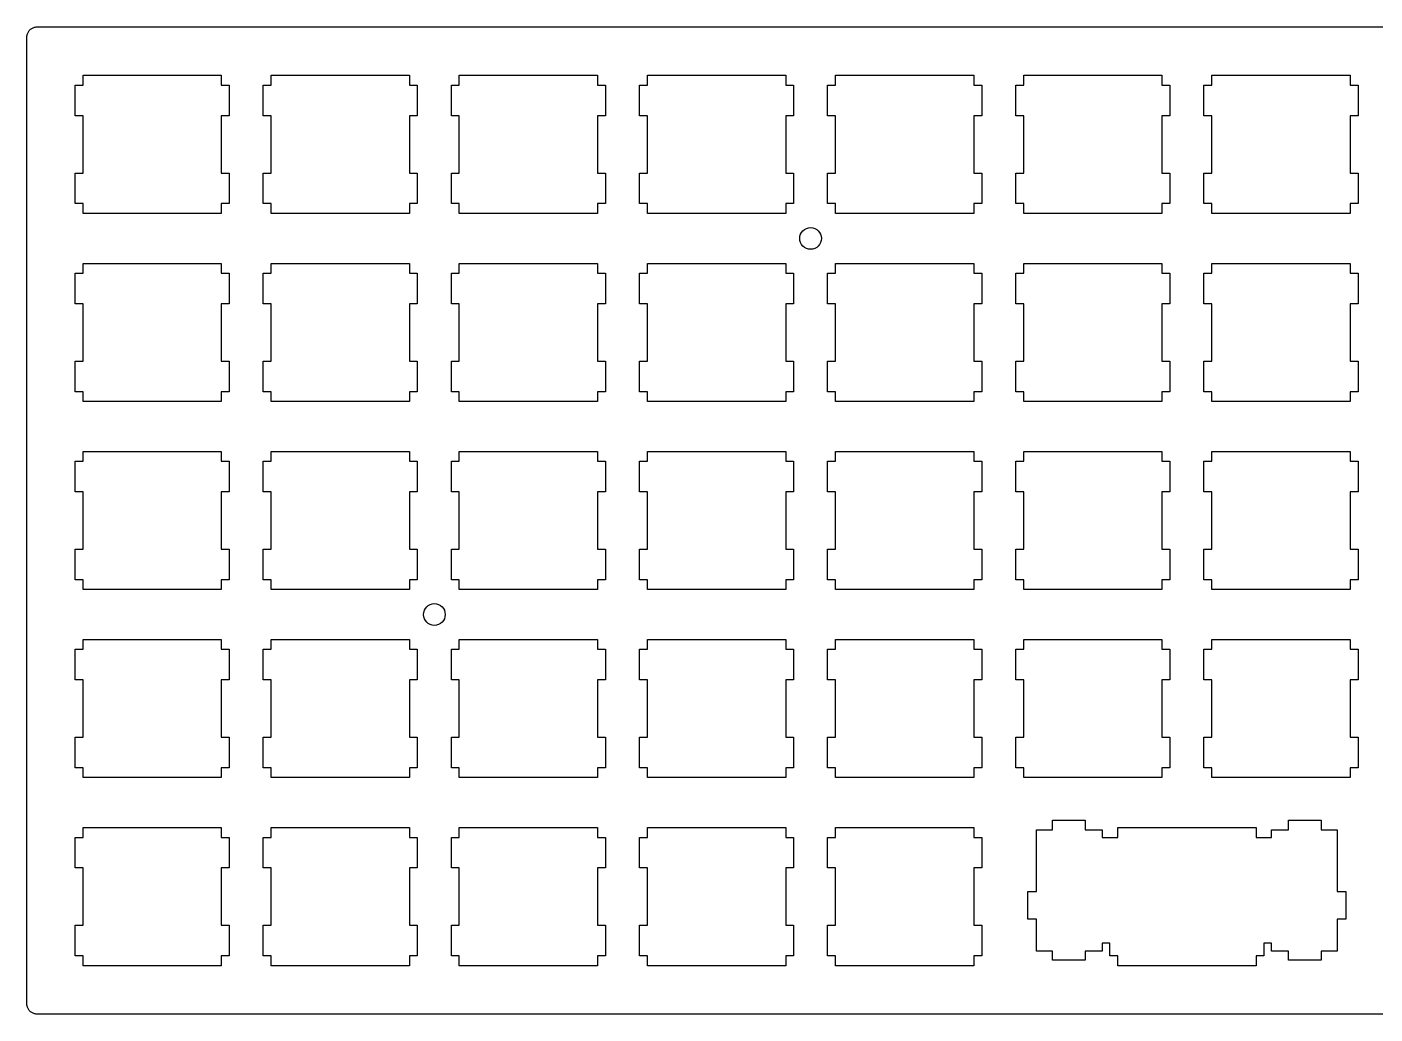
# Model space of a CAD drawing. Extents: x 0 to 273, y 0 to 100.
# Drawn here: x 0.1 to 136.6, y 0.1 to 100.1 of the extents above; entities that cross this region are included whole.
import ezdxf

# ---------------------------------------------------------------- set-up
doc = ezdxf.new("R2010")
doc.units = 0
doc.header["$MEASUREMENT"] = 0

msp = doc.modelspace()

# ---------------------------------------------------------------- linework, layer by layer
at = {"color": 0}
for p, q in [((0.241157, 99.6156), (0.285254, 99.6819)), ((0.285254, 99.6819), (0.333485, 99.7423)), ((0.333485, 99.7423), (0.38723, 99.8001)), ((0.38723, 99.8001), (0.445107, 99.8541)), ((0.445107, 99.8541), (0.505739, 99.9024)), ((0.505739, 99.9024), (0.571885, 99.9465)), ((0.571885, 99.9465), (0.63941, 99.985)), ((0.63941, 99.985), (0.711069, 100.018)), ((0.711069, 100.018), (0.784105, 100.044)), ((0.784105, 100.044), (0.861275, 100.066)), ((0.861275, 100.066), (0.937066, 100.081)), ((0.937066, 100.081), (1.01562, 100.091)), ((1.01562, 100.091), (1.09416, 100.094)), ((1.09416, 100.094), (272.094, 100.094)), ((0.093707, 99.0935), (0.096463, 99.1718)), ((0.093707, 1.09416), (0.093707, 99.0935)), ((0.096463, 99.1718), (0.106109, 99.2505)), ((0.106109, 99.2505), (0.121267, 99.3263)), ((0.121267, 99.3263), (0.143316, 99.4033)), ((0.143316, 99.4033), (0.169499, 99.4763)), ((0.169499, 99.4763), (0.202572, 99.5482)), ((0.202572, 99.5482), (0.241157, 99.6156)), ((4.96919, 91.0939), (4.96919, 94.1945)), ((4.96919, 94.1945), (5.76848, 94.1945)), ((5.76848, 94.1945), (5.76848, 95.1936)), ((5.76848, 95.1936), (19.7693, 95.1936)), ((19.7693, 95.1936), (19.7693, 94.1945)), ((19.7693, 94.1945), (20.5686, 94.1945)), ((20.5686, 94.1945), (20.5686, 91.0939)), ((24.0192, 91.0939), (24.0192, 94.1945)), ((24.0192, 94.1945), (24.8185, 94.1945)), ((24.8185, 94.1945), (24.8185, 95.1936)), ((24.8185, 95.1936), (38.8193, 95.1936)), ((38.8193, 95.1936), (38.8193, 94.1945)), ((38.8193, 94.1945), (39.6187, 94.1945)), ((39.6187, 94.1945), (39.6187, 91.0939)), ((43.0692, 91.0939), (43.0692, 94.1945)), ((43.0692, 94.1945), (43.8686, 94.1945)), ((43.8686, 94.1945), (43.8686, 95.1936)), ((43.8686, 95.1936), (57.8693, 95.1936)), ((57.8693, 95.1936), (57.8693, 94.1945)), ((57.8693, 94.1945), (58.6687, 94.1945)), ((58.6687, 94.1945), (58.6687, 91.0939)), ((62.1192, 91.0939), (62.1192, 94.1945)), ((62.1192, 94.1945), (62.9186, 94.1945)), ((62.9186, 94.1945), (62.9186, 95.1936)), ((62.9186, 95.1936), (76.9193, 95.1936)), ((76.9193, 95.1936), (76.9193, 94.1945)), ((76.9193, 94.1945), (77.7187, 94.1945)), ((77.7187, 94.1945), (77.7187, 91.0939)), ((81.1692, 91.0939), (81.1692, 94.1945)), ((81.1692, 94.1945), (81.9686, 94.1945)), ((81.9686, 94.1945), (81.9686, 95.1936)), ((81.9686, 95.1936), (95.9693, 95.1936)), ((95.9693, 95.1936), (95.9693, 94.1945)), ((95.9693, 94.1945), (96.7687, 94.1945)), ((96.7687, 94.1945), (96.7687, 91.0939)), ((100.219, 91.0939), (100.219, 94.1945)), ((100.219, 94.1945), (101.019, 94.1945)), ((101.019, 94.1945), (101.019, 95.1936)), ((101.019, 95.1936), (115.019, 95.1936)), ((115.019, 95.1936), (115.019, 94.1945)), ((115.019, 94.1945), (115.819, 94.1945)), ((115.819, 94.1945), (115.819, 91.0939)), ((119.269, 91.0939), (119.269, 94.1945)), ((119.269, 94.1945), (120.069, 94.1945)), ((120.069, 94.1945), (120.069, 95.1936)), ((120.069, 95.1936), (134.069, 95.1936)), ((134.069, 95.1936), (134.069, 94.1945)), ((134.069, 94.1945), (134.869, 94.1945)), ((134.869, 94.1945), (134.869, 91.0939)), ((5.76848, 91.0939), (4.96919, 91.0939)), ((5.76848, 85.2936), (5.76848, 91.0939)), ((20.5686, 91.0939), (19.7693, 91.0939)), ((19.7693, 91.0939), (19.7693, 85.2936)), ((24.8185, 91.0939), (24.0192, 91.0939)), ((24.8185, 85.2936), (24.8185, 91.0939)), ((39.6187, 91.0939), (38.8193, 91.0939)), ((38.8193, 91.0939), (38.8193, 85.2936)), ((43.8686, 91.0939), (43.0692, 91.0939)), ((43.8686, 85.2936), (43.8686, 91.0939)), ((58.6687, 91.0939), (57.8693, 91.0939)), ((57.8693, 91.0939), (57.8693, 85.2936)), ((62.9186, 91.0939), (62.1192, 91.0939)), ((62.9186, 85.2936), (62.9186, 91.0939)), ((77.7187, 91.0939), (76.9193, 91.0939)), ((76.9193, 91.0939), (76.9193, 85.2936)), ((81.9686, 91.0939), (81.1692, 91.0939)), ((81.9686, 85.2936), (81.9686, 91.0939)), ((96.7687, 91.0939), (95.9693, 91.0939)), ((95.9693, 91.0939), (95.9693, 85.2936)), ((101.019, 91.0939), (100.219, 91.0939)), ((101.019, 85.2936), (101.019, 91.0939)), ((115.819, 91.0939), (115.019, 91.0939)), ((115.019, 91.0939), (115.019, 85.2936)), ((120.069, 91.0939), (119.269, 91.0939)), ((120.069, 85.2936), (120.069, 91.0939)), ((134.869, 91.0939), (134.069, 91.0939)), ((134.069, 91.0939), (134.069, 85.2936)), ((4.96919, 82.193), (4.96919, 85.2936)), ((4.96919, 85.2936), (5.76848, 85.2936)), ((19.7693, 85.2936), (20.5686, 85.2936)), ((20.5686, 85.2936), (20.5686, 82.193)), ((24.0192, 82.193), (24.0192, 85.2936)), ((24.0192, 85.2936), (24.8185, 85.2936)), ((38.8193, 85.2936), (39.6187, 85.2936)), ((39.6187, 85.2936), (39.6187, 82.193)), ((43.0692, 82.193), (43.0692, 85.2936)), ((43.0692, 85.2936), (43.8686, 85.2936)), ((57.8693, 85.2936), (58.6687, 85.2936)), ((58.6687, 85.2936), (58.6687, 82.193)), ((62.1192, 82.193), (62.1192, 85.2936)), ((62.1192, 85.2936), (62.9186, 85.2936)), ((76.9193, 85.2936), (77.7187, 85.2936)), ((77.7187, 85.2936), (77.7187, 82.193)), ((81.1692, 82.193), (81.1692, 85.2936)), ((81.1692, 85.2936), (81.9686, 85.2936)), ((95.9693, 85.2936), (96.7687, 85.2936)), ((96.7687, 85.2936), (96.7687, 82.193)), ((100.219, 82.193), (100.219, 85.2936)), ((100.219, 85.2936), (101.019, 85.2936)), ((115.019, 85.2936), (115.819, 85.2936)), ((115.819, 85.2936), (115.819, 82.193)), ((119.269, 82.193), (119.269, 85.2936)), ((119.269, 85.2936), (120.069, 85.2936)), ((134.069, 85.2936), (134.869, 85.2936)), ((134.869, 85.2936), (134.869, 82.193)), ((5.76848, 82.193), (4.96919, 82.193)), ((5.76848, 81.1939), (5.76848, 82.193)), ((19.7693, 82.193), (19.7693, 81.1939)), ((20.5686, 82.193), (19.7693, 82.193)), ((24.8185, 82.193), (24.0192, 82.193)), ((24.8185, 81.1939), (24.8185, 82.193)), ((38.8193, 82.193), (38.8193, 81.1939)), ((39.6187, 82.193), (38.8193, 82.193)), ((43.8686, 82.193), (43.0692, 82.193)), ((43.8686, 81.1939), (43.8686, 82.193)), ((57.8693, 82.193), (57.8693, 81.1939)), ((58.6687, 82.193), (57.8693, 82.193)), ((62.9186, 82.193), (62.1192, 82.193)), ((62.9186, 81.1939), (62.9186, 82.193)), ((76.9193, 82.193), (76.9193, 81.1939)), ((77.7187, 82.193), (76.9193, 82.193)), ((81.9686, 82.193), (81.1692, 82.193)), ((81.9686, 81.1939), (81.9686, 82.193)), ((95.9693, 82.193), (95.9693, 81.1939)), ((96.7687, 82.193), (95.9693, 82.193)), ((101.019, 82.193), (100.219, 82.193)), ((101.019, 81.1939), (101.019, 82.193)), ((115.019, 82.193), (115.019, 81.1939)), ((115.819, 82.193), (115.019, 82.193)), ((120.069, 82.193), (119.269, 82.193)), ((120.069, 81.1939), (120.069, 82.193)), ((134.069, 82.193), (134.069, 81.1939)), ((134.869, 82.193), (134.069, 82.193)), ((19.7693, 81.1939), (5.76848, 81.1939)), ((38.8193, 81.1939), (24.8185, 81.1939)), ((57.8693, 81.1939), (43.8686, 81.1939)), ((76.9193, 81.1939), (62.9186, 81.1939)), ((95.9693, 81.1939), (81.9686, 81.1939)), ((115.019, 81.1939), (101.019, 81.1939)), ((134.069, 81.1939), (120.069, 81.1939)), ((4.96919, 72.0439), (4.96919, 75.1445)), ((4.96919, 75.1445), (5.76848, 75.1445)), ((5.76848, 75.1445), (5.76848, 76.1436)), ((5.76848, 76.1436), (19.7693, 76.1436)), ((19.7693, 76.1436), (19.7693, 75.1445)), ((19.7693, 75.1445), (20.5686, 75.1445)), ((20.5686, 75.1445), (20.5686, 72.0439)), ((24.0192, 72.0439), (24.0192, 75.1445)), ((24.0192, 75.1445), (24.8185, 75.1445)), ((24.8185, 75.1445), (24.8185, 76.1436)), ((24.8185, 76.1436), (38.8193, 76.1436)), ((38.8193, 76.1436), (38.8193, 75.1445)), ((38.8193, 75.1445), (39.6187, 75.1445)), ((39.6187, 75.1445), (39.6187, 72.0439)), ((43.0692, 72.0439), (43.0692, 75.1445)), ((43.0692, 75.1445), (43.8686, 75.1445)), ((43.8686, 75.1445), (43.8686, 76.1436)), ((43.8686, 76.1436), (57.8693, 76.1436)), ((57.8693, 76.1436), (57.8693, 75.1445)), ((57.8693, 75.1445), (58.6687, 75.1445)), ((58.6687, 75.1445), (58.6687, 72.0439)), ((62.1192, 72.0439), (62.1192, 75.1445)), ((62.1192, 75.1445), (62.9186, 75.1445)), ((62.9186, 75.1445), (62.9186, 76.1436)), ((62.9186, 76.1436), (76.9193, 76.1436)), ((76.9193, 76.1436), (76.9193, 75.1445)), ((76.9193, 75.1445), (77.7187, 75.1445)), ((77.7187, 75.1445), (77.7187, 72.0439)), ((81.1692, 72.0439), (81.1692, 75.1445)), ((81.1692, 75.1445), (81.9686, 75.1445)), ((81.9686, 75.1445), (81.9686, 76.1436)), ((81.9686, 76.1436), (95.9693, 76.1436)), ((95.9693, 76.1436), (95.9693, 75.1445)), ((95.9693, 75.1445), (96.7687, 75.1445)), ((96.7687, 75.1445), (96.7687, 72.0439)), ((100.219, 72.0439), (100.219, 75.1445)), ((100.219, 75.1445), (101.019, 75.1445)), ((101.019, 75.1445), (101.019, 76.1436)), ((101.019, 76.1436), (115.019, 76.1436)), ((115.019, 76.1436), (115.019, 75.1445)), ((115.019, 75.1445), (115.819, 75.1445)), ((115.819, 75.1445), (115.819, 72.0439)), ((119.269, 72.0439), (119.269, 75.1445)), ((119.269, 75.1445), (120.069, 75.1445)), ((120.069, 75.1445), (120.069, 76.1436)), ((120.069, 76.1436), (134.069, 76.1436)), ((134.069, 76.1436), (134.069, 75.1445)), ((134.069, 75.1445), (134.869, 75.1445)), ((134.869, 75.1445), (134.869, 72.0439)), ((5.76848, 72.0439), (4.96919, 72.0439)), ((5.76848, 66.2436), (5.76848, 72.0439)), ((20.5686, 72.0439), (19.7693, 72.0439)), ((19.7693, 72.0439), (19.7693, 66.2436)), ((24.8185, 72.0439), (24.0192, 72.0439)), ((24.8185, 66.2436), (24.8185, 72.0439)), ((39.6187, 72.0439), (38.8193, 72.0439)), ((38.8193, 72.0439), (38.8193, 66.2436)), ((43.8686, 72.0439), (43.0692, 72.0439)), ((43.8686, 66.2436), (43.8686, 72.0439)), ((58.6687, 72.0439), (57.8693, 72.0439)), ((57.8693, 72.0439), (57.8693, 66.2436)), ((62.9186, 72.0439), (62.1192, 72.0439)), ((62.9186, 66.2436), (62.9186, 72.0439)), ((77.7187, 72.0439), (76.9193, 72.0439)), ((76.9193, 72.0439), (76.9193, 66.2436)), ((81.9686, 72.0439), (81.1692, 72.0439)), ((81.9686, 66.2436), (81.9686, 72.0439)), ((96.7687, 72.0439), (95.9693, 72.0439)), ((95.9693, 72.0439), (95.9693, 66.2436)), ((101.019, 72.0439), (100.219, 72.0439)), ((101.019, 66.2436), (101.019, 72.0439)), ((115.819, 72.0439), (115.019, 72.0439)), ((115.019, 72.0439), (115.019, 66.2436)), ((120.069, 72.0439), (119.269, 72.0439)), ((120.069, 66.2436), (120.069, 72.0439)), ((134.869, 72.0439), (134.069, 72.0439)), ((134.069, 72.0439), (134.069, 66.2436)), ((4.96919, 63.143), (4.96919, 66.2436)), ((4.96919, 66.2436), (5.76848, 66.2436)), ((19.7693, 66.2436), (20.5686, 66.2436)), ((20.5686, 66.2436), (20.5686, 63.143)), ((24.0192, 63.143), (24.0192, 66.2436)), ((24.0192, 66.2436), (24.8185, 66.2436)), ((38.8193, 66.2436), (39.6187, 66.2436)), ((39.6187, 66.2436), (39.6187, 63.143)), ((43.0692, 63.143), (43.0692, 66.2436)), ((43.0692, 66.2436), (43.8686, 66.2436)), ((57.8693, 66.2436), (58.6687, 66.2436)), ((58.6687, 66.2436), (58.6687, 63.143)), ((62.1192, 63.143), (62.1192, 66.2436)), ((62.1192, 66.2436), (62.9186, 66.2436)), ((76.9193, 66.2436), (77.7187, 66.2436)), ((77.7187, 66.2436), (77.7187, 63.143)), ((81.1692, 63.143), (81.1692, 66.2436)), ((81.1692, 66.2436), (81.9686, 66.2436)), ((95.9693, 66.2436), (96.7687, 66.2436)), ((96.7687, 66.2436), (96.7687, 63.143)), ((100.219, 63.143), (100.219, 66.2436)), ((100.219, 66.2436), (101.019, 66.2436)), ((115.019, 66.2436), (115.819, 66.2436)), ((115.819, 66.2436), (115.819, 63.143)), ((119.269, 63.143), (119.269, 66.2436)), ((119.269, 66.2436), (120.069, 66.2436)), ((134.069, 66.2436), (134.869, 66.2436)), ((134.869, 66.2436), (134.869, 63.143)), ((5.76848, 63.143), (4.96919, 63.143)), ((5.76848, 62.1439), (5.76848, 63.143)), ((19.7693, 63.143), (19.7693, 62.1439)), ((20.5686, 63.143), (19.7693, 63.143)), ((24.8185, 63.143), (24.0192, 63.143)), ((24.8185, 62.1439), (24.8185, 63.143)), ((38.8193, 63.143), (38.8193, 62.1439)), ((39.6187, 63.143), (38.8193, 63.143)), ((43.8686, 63.143), (43.0692, 63.143)), ((43.8686, 62.1439), (43.8686, 63.143)), ((57.8693, 63.143), (57.8693, 62.1439)), ((58.6687, 63.143), (57.8693, 63.143)), ((62.9186, 63.143), (62.1192, 63.143)), ((62.9186, 62.1439), (62.9186, 63.143)), ((76.9193, 63.143), (76.9193, 62.1439)), ((77.7187, 63.143), (76.9193, 63.143)), ((81.9686, 63.143), (81.1692, 63.143)), ((81.9686, 62.1439), (81.9686, 63.143)), ((95.9693, 63.143), (95.9693, 62.1439)), ((96.7687, 63.143), (95.9693, 63.143)), ((101.019, 63.143), (100.219, 63.143)), ((101.019, 62.1439), (101.019, 63.143)), ((115.019, 63.143), (115.019, 62.1439)), ((115.819, 63.143), (115.019, 63.143)), ((120.069, 63.143), (119.269, 63.143)), ((120.069, 62.1439), (120.069, 63.143)), ((134.069, 63.143), (134.069, 62.1439)), ((134.869, 63.143), (134.069, 63.143)), ((19.7693, 62.1439), (5.76848, 62.1439)), ((38.8193, 62.1439), (24.8185, 62.1439)), ((57.8693, 62.1439), (43.8686, 62.1439)), ((76.9193, 62.1439), (62.9186, 62.1439)), ((95.9693, 62.1439), (81.9686, 62.1439)), ((115.019, 62.1439), (101.019, 62.1439)), ((134.069, 62.1439), (120.069, 62.1439)), ((4.96919, 52.9939), (4.96919, 56.0945)), ((4.96919, 56.0945), (5.76848, 56.0945)), ((5.76848, 56.0945), (5.76848, 57.0936)), ((5.76848, 57.0936), (19.7693, 57.0936)), ((19.7693, 57.0936), (19.7693, 56.0945)), ((19.7693, 56.0945), (20.5686, 56.0945)), ((20.5686, 56.0945), (20.5686, 52.9939)), ((24.0192, 52.9939), (24.0192, 56.0945)), ((24.0192, 56.0945), (24.8185, 56.0945)), ((24.8185, 56.0945), (24.8185, 57.0936)), ((24.8185, 57.0936), (38.8193, 57.0936)), ((38.8193, 57.0936), (38.8193, 56.0945)), ((38.8193, 56.0945), (39.6187, 56.0945)), ((39.6187, 56.0945), (39.6187, 52.9939)), ((43.0692, 52.9939), (43.0692, 56.0945)), ((43.0692, 56.0945), (43.8686, 56.0945)), ((43.8686, 56.0945), (43.8686, 57.0936)), ((43.8686, 57.0936), (57.8693, 57.0936)), ((57.8693, 57.0936), (57.8693, 56.0945)), ((57.8693, 56.0945), (58.6687, 56.0945)), ((58.6687, 56.0945), (58.6687, 52.9939)), ((62.1192, 52.9939), (62.1192, 56.0945)), ((62.1192, 56.0945), (62.9186, 56.0945)), ((62.9186, 56.0945), (62.9186, 57.0936)), ((62.9186, 57.0936), (76.9193, 57.0936)), ((76.9193, 57.0936), (76.9193, 56.0945)), ((76.9193, 56.0945), (77.7187, 56.0945)), ((77.7187, 56.0945), (77.7187, 52.9939)), ((81.1692, 52.9939), (81.1692, 56.0945)), ((81.1692, 56.0945), (81.9686, 56.0945)), ((81.9686, 56.0945), (81.9686, 57.0936)), ((81.9686, 57.0936), (95.9693, 57.0936)), ((95.9693, 57.0936), (95.9693, 56.0945)), ((95.9693, 56.0945), (96.7687, 56.0945)), ((96.7687, 56.0945), (96.7687, 52.9939)), ((100.219, 52.9939), (100.219, 56.0945)), ((100.219, 56.0945), (101.019, 56.0945)), ((101.019, 56.0945), (101.019, 57.0936)), ((101.019, 57.0936), (115.019, 57.0936)), ((115.019, 57.0936), (115.019, 56.0945)), ((115.019, 56.0945), (115.819, 56.0945)), ((115.819, 56.0945), (115.819, 52.9939)), ((119.269, 52.9939), (119.269, 56.0945)), ((119.269, 56.0945), (120.069, 56.0945)), ((120.069, 56.0945), (120.069, 57.0936)), ((120.069, 57.0936), (134.069, 57.0936)), ((134.069, 57.0936), (134.069, 56.0945)), ((134.069, 56.0945), (134.869, 56.0945)), ((134.869, 56.0945), (134.869, 52.9939)), ((5.76848, 52.9939), (4.96919, 52.9939)), ((5.76848, 47.1936), (5.76848, 52.9939)), ((20.5686, 52.9939), (19.7693, 52.9939)), ((19.7693, 52.9939), (19.7693, 47.1936)), ((24.8185, 52.9939), (24.0192, 52.9939)), ((24.8185, 47.1936), (24.8185, 52.9939)), ((39.6187, 52.9939), (38.8193, 52.9939)), ((38.8193, 52.9939), (38.8193, 47.1936)), ((43.8686, 52.9939), (43.0692, 52.9939)), ((43.8686, 47.1936), (43.8686, 52.9939)), ((58.6687, 52.9939), (57.8693, 52.9939)), ((57.8693, 52.9939), (57.8693, 47.1936)), ((62.9186, 52.9939), (62.1192, 52.9939)), ((62.9186, 47.1936), (62.9186, 52.9939)), ((77.7187, 52.9939), (76.9193, 52.9939)), ((76.9193, 52.9939), (76.9193, 47.1936)), ((81.9686, 52.9939), (81.1692, 52.9939)), ((81.9686, 47.1936), (81.9686, 52.9939)), ((96.7687, 52.9939), (95.9693, 52.9939)), ((95.9693, 52.9939), (95.9693, 47.1936)), ((101.019, 52.9939), (100.219, 52.9939)), ((101.019, 47.1936), (101.019, 52.9939)), ((115.819, 52.9939), (115.019, 52.9939)), ((115.019, 52.9939), (115.019, 47.1936)), ((120.069, 52.9939), (119.269, 52.9939)), ((120.069, 47.1936), (120.069, 52.9939)), ((134.869, 52.9939), (134.069, 52.9939)), ((134.069, 52.9939), (134.069, 47.1936)), ((4.96919, 44.093), (4.96919, 47.1936)), ((4.96919, 47.1936), (5.76848, 47.1936)), ((19.7693, 47.1936), (20.5686, 47.1936)), ((20.5686, 47.1936), (20.5686, 44.093)), ((24.0192, 44.093), (24.0192, 47.1936)), ((24.0192, 47.1936), (24.8185, 47.1936)), ((38.8193, 47.1936), (39.6187, 47.1936)), ((39.6187, 47.1936), (39.6187, 44.093)), ((43.0692, 44.093), (43.0692, 47.1936)), ((43.0692, 47.1936), (43.8686, 47.1936)), ((57.8693, 47.1936), (58.6687, 47.1936)), ((58.6687, 47.1936), (58.6687, 44.093)), ((62.1192, 44.093), (62.1192, 47.1936)), ((62.1192, 47.1936), (62.9186, 47.1936)), ((76.9193, 47.1936), (77.7187, 47.1936)), ((77.7187, 47.1936), (77.7187, 44.093)), ((81.1692, 44.093), (81.1692, 47.1936)), ((81.1692, 47.1936), (81.9686, 47.1936)), ((95.9693, 47.1936), (96.7687, 47.1936)), ((96.7687, 47.1936), (96.7687, 44.093)), ((100.219, 44.093), (100.219, 47.1936)), ((100.219, 47.1936), (101.019, 47.1936)), ((115.019, 47.1936), (115.819, 47.1936)), ((115.819, 47.1936), (115.819, 44.093)), ((119.269, 44.093), (119.269, 47.1936)), ((119.269, 47.1936), (120.069, 47.1936)), ((134.069, 47.1936), (134.869, 47.1936)), ((134.869, 47.1936), (134.869, 44.093)), ((5.76848, 44.093), (4.96919, 44.093)), ((5.76848, 43.0939), (5.76848, 44.093)), ((19.7693, 44.093), (19.7693, 43.0939)), ((20.5686, 44.093), (19.7693, 44.093)), ((24.8185, 44.093), (24.0192, 44.093)), ((24.8185, 43.0939), (24.8185, 44.093)), ((38.8193, 44.093), (38.8193, 43.0939)), ((39.6187, 44.093), (38.8193, 44.093)), ((43.8686, 44.093), (43.0692, 44.093)), ((43.8686, 43.0939), (43.8686, 44.093)), ((57.8693, 44.093), (57.8693, 43.0939)), ((58.6687, 44.093), (57.8693, 44.093)), ((62.9186, 44.093), (62.1192, 44.093)), ((62.9186, 43.0939), (62.9186, 44.093)), ((76.9193, 44.093), (76.9193, 43.0939)), ((77.7187, 44.093), (76.9193, 44.093)), ((81.9686, 44.093), (81.1692, 44.093)), ((81.9686, 43.0939), (81.9686, 44.093)), ((95.9693, 44.093), (95.9693, 43.0939)), ((96.7687, 44.093), (95.9693, 44.093)), ((101.019, 44.093), (100.219, 44.093)), ((101.019, 43.0939), (101.019, 44.093)), ((115.019, 44.093), (115.019, 43.0939)), ((115.819, 44.093), (115.019, 44.093)), ((120.069, 44.093), (119.269, 44.093)), ((120.069, 43.0939), (120.069, 44.093)), ((134.069, 44.093), (134.069, 43.0939)), ((134.869, 44.093), (134.069, 44.093)), ((19.7693, 43.0939), (5.76848, 43.0939)), ((38.8193, 43.0939), (24.8185, 43.0939)), ((57.8693, 43.0939), (43.8686, 43.0939)), ((76.9193, 43.0939), (62.9186, 43.0939)), ((95.9693, 43.0939), (81.9686, 43.0939)), ((115.019, 43.0939), (101.019, 43.0939)), ((134.069, 43.0939), (120.069, 43.0939)), ((4.96919, 33.9439), (4.96919, 37.0445)), ((4.96919, 37.0445), (5.76848, 37.0445)), ((5.76848, 37.0445), (5.76848, 38.0436)), ((5.76848, 38.0436), (19.7693, 38.0436)), ((19.7693, 38.0436), (19.7693, 37.0445)), ((19.7693, 37.0445), (20.5686, 37.0445)), ((20.5686, 37.0445), (20.5686, 33.9439)), ((24.0192, 33.9439), (24.0192, 37.0445)), ((24.0192, 37.0445), (24.8185, 37.0445)), ((24.8185, 37.0445), (24.8185, 38.0436)), ((24.8185, 38.0436), (38.8193, 38.0436)), ((38.8193, 38.0436), (38.8193, 37.0445)), ((38.8193, 37.0445), (39.6187, 37.0445)), ((39.6187, 37.0445), (39.6187, 33.9439)), ((43.0692, 33.9439), (43.0692, 37.0445)), ((43.0692, 37.0445), (43.8686, 37.0445)), ((43.8686, 37.0445), (43.8686, 38.0436)), ((43.8686, 38.0436), (57.8693, 38.0436)), ((57.8693, 38.0436), (57.8693, 37.0445)), ((57.8693, 37.0445), (58.6687, 37.0445)), ((58.6687, 37.0445), (58.6687, 33.9439)), ((62.1192, 33.9439), (62.1192, 37.0445)), ((62.1192, 37.0445), (62.9186, 37.0445)), ((62.9186, 37.0445), (62.9186, 38.0436)), ((62.9186, 38.0436), (76.9193, 38.0436)), ((76.9193, 38.0436), (76.9193, 37.0445)), ((76.9193, 37.0445), (77.7187, 37.0445)), ((77.7187, 37.0445), (77.7187, 33.9439)), ((81.1692, 33.9439), (81.1692, 37.0445)), ((81.1692, 37.0445), (81.9686, 37.0445)), ((81.9686, 37.0445), (81.9686, 38.0436)), ((81.9686, 38.0436), (95.9693, 38.0436)), ((95.9693, 38.0436), (95.9693, 37.0445)), ((95.9693, 37.0445), (96.7687, 37.0445)), ((96.7687, 37.0445), (96.7687, 33.9439)), ((100.219, 33.9439), (100.219, 37.0445)), ((100.219, 37.0445), (101.019, 37.0445)), ((101.019, 37.0445), (101.019, 38.0436)), ((101.019, 38.0436), (115.019, 38.0436)), ((115.019, 38.0436), (115.019, 37.0445)), ((115.019, 37.0445), (115.819, 37.0445)), ((115.819, 37.0445), (115.819, 33.9439)), ((119.269, 33.9439), (119.269, 37.0445)), ((119.269, 37.0445), (120.069, 37.0445)), ((120.069, 37.0445), (120.069, 38.0436)), ((120.069, 38.0436), (134.069, 38.0436)), ((134.069, 38.0436), (134.069, 37.0445)), ((134.069, 37.0445), (134.869, 37.0445)), ((134.869, 37.0445), (134.869, 33.9439)), ((5.76848, 33.9439), (4.96919, 33.9439)), ((5.76848, 28.1437), (5.76848, 33.9439)), ((20.5686, 33.9439), (19.7693, 33.9439)), ((19.7693, 33.9439), (19.7693, 28.1437)), ((24.8185, 33.9439), (24.0192, 33.9439)), ((24.8185, 28.1437), (24.8185, 33.9439)), ((39.6187, 33.9439), (38.8193, 33.9439)), ((38.8193, 33.9439), (38.8193, 28.1437)), ((43.8686, 33.9439), (43.0692, 33.9439)), ((43.8686, 28.1437), (43.8686, 33.9439)), ((58.6687, 33.9439), (57.8693, 33.9439)), ((57.8693, 33.9439), (57.8693, 28.1437)), ((62.9186, 33.9439), (62.1192, 33.9439)), ((62.9186, 28.1437), (62.9186, 33.9439)), ((77.7187, 33.9439), (76.9193, 33.9439)), ((76.9193, 33.9439), (76.9193, 28.1437)), ((81.9686, 33.9439), (81.1692, 33.9439)), ((81.9686, 28.1437), (81.9686, 33.9439)), ((96.7687, 33.9439), (95.9693, 33.9439)), ((95.9693, 33.9439), (95.9693, 28.1437)), ((101.019, 33.9439), (100.219, 33.9439)), ((101.019, 28.1437), (101.019, 33.9439)), ((115.819, 33.9439), (115.019, 33.9439)), ((115.019, 33.9439), (115.019, 28.1437)), ((120.069, 33.9439), (119.269, 33.9439)), ((120.069, 28.1437), (120.069, 33.9439)), ((134.869, 33.9439), (134.069, 33.9439)), ((134.069, 33.9439), (134.069, 28.1437)), ((4.96919, 25.0431), (4.96919, 28.1437)), ((4.96919, 28.1437), (5.76848, 28.1437)), ((19.7693, 28.1437), (20.5686, 28.1437)), ((20.5686, 28.1437), (20.5686, 25.0431)), ((24.0192, 25.0431), (24.0192, 28.1437)), ((24.0192, 28.1437), (24.8185, 28.1437)), ((38.8193, 28.1437), (39.6187, 28.1437)), ((39.6187, 28.1437), (39.6187, 25.0431)), ((43.0692, 25.0431), (43.0692, 28.1437)), ((43.0692, 28.1437), (43.8686, 28.1437)), ((57.8693, 28.1437), (58.6687, 28.1437)), ((58.6687, 28.1437), (58.6687, 25.0431)), ((62.1192, 25.0431), (62.1192, 28.1437)), ((62.1192, 28.1437), (62.9186, 28.1437)), ((76.9193, 28.1437), (77.7187, 28.1437)), ((77.7187, 28.1437), (77.7187, 25.0431)), ((81.1692, 25.0431), (81.1692, 28.1437)), ((81.1692, 28.1437), (81.9686, 28.1437)), ((95.9693, 28.1437), (96.7687, 28.1437)), ((96.7687, 28.1437), (96.7687, 25.0431)), ((100.219, 25.0431), (100.219, 28.1437)), ((100.219, 28.1437), (101.019, 28.1437)), ((115.019, 28.1437), (115.819, 28.1437)), ((115.819, 28.1437), (115.819, 25.0431)), ((119.269, 25.0431), (119.269, 28.1437)), ((119.269, 28.1437), (120.069, 28.1437)), ((134.069, 28.1437), (134.869, 28.1437)), ((134.869, 28.1437), (134.869, 25.0431)), ((5.76848, 25.0431), (4.96919, 25.0431)), ((5.76848, 24.044), (5.76848, 25.0431)), ((19.7693, 25.0431), (19.7693, 24.044)), ((20.5686, 25.0431), (19.7693, 25.0431)), ((24.8185, 25.0431), (24.0192, 25.0431)), ((24.8185, 24.044), (24.8185, 25.0431)), ((38.8193, 25.0431), (38.8193, 24.044)), ((39.6187, 25.0431), (38.8193, 25.0431)), ((43.8686, 25.0431), (43.0692, 25.0431)), ((43.8686, 24.044), (43.8686, 25.0431)), ((57.8693, 25.0431), (57.8693, 24.044)), ((58.6687, 25.0431), (57.8693, 25.0431)), ((62.9186, 25.0431), (62.1192, 25.0431)), ((62.9186, 24.044), (62.9186, 25.0431)), ((76.9193, 25.0431), (76.9193, 24.044)), ((77.7187, 25.0431), (76.9193, 25.0431)), ((81.9686, 25.0431), (81.1692, 25.0431)), ((81.9686, 24.044), (81.9686, 25.0431)), ((95.9693, 25.0431), (95.9693, 24.044)), ((96.7687, 25.0431), (95.9693, 25.0431)), ((101.019, 25.0431), (100.219, 25.0431)), ((101.019, 24.044), (101.019, 25.0431)), ((115.019, 25.0431), (115.019, 24.044)), ((115.819, 25.0431), (115.019, 25.0431)), ((120.069, 25.0431), (119.269, 25.0431)), ((120.069, 24.044), (120.069, 25.0431)), ((134.069, 25.0431), (134.069, 24.044)), ((134.869, 25.0431), (134.069, 25.0431)), ((19.7693, 24.044), (5.76848, 24.044)), ((38.8193, 24.044), (24.8185, 24.044)), ((57.8693, 24.044), (43.8686, 24.044)), ((76.9193, 24.044), (62.9186, 24.044)), ((95.9693, 24.044), (81.9686, 24.044)), ((115.019, 24.044), (101.019, 24.044)), ((134.069, 24.044), (120.069, 24.044)), ((103.94395, 18.76338), (103.94395, 19.74315)), ((103.94395, 19.74315), (107.24495, 19.74315)), ((107.24495, 19.74315), (107.24495, 18.76338)), ((127.84495, 18.76338), (127.84495, 19.74315)), ((127.84495, 19.74315), (131.14395, 19.74315)), ((131.14395, 19.74315), (131.14395, 18.76338)), ((4.96919, 14.8939), (4.96919, 17.9944)), ((4.96919, 17.9944), (5.76848, 17.9944)), ((5.76848, 17.9944), (5.76848, 18.9935)), ((5.76848, 18.9935), (19.7693, 18.9935)), ((19.7693, 18.9935), (19.7693, 17.9944)), ((19.7693, 17.9944), (20.5686, 17.9944)), ((20.5686, 17.9944), (20.5686, 14.8939)), ((24.0192, 14.8939), (24.0192, 17.9944)), ((24.0192, 17.9944), (24.8185, 17.9944)), ((24.8185, 17.9944), (24.8185, 18.9935)), ((24.8185, 18.9935), (38.8193, 18.9935)), ((38.8193, 18.9935), (38.8193, 17.9944)), ((38.8193, 17.9944), (39.6187, 17.9944)), ((39.6187, 17.9944), (39.6187, 14.8939)), ((43.0692, 14.8939), (43.0692, 17.9944)), ((43.0692, 17.9944), (43.8686, 17.9944)), ((43.8686, 17.9944), (43.8686, 18.9935)), ((43.8686, 18.9935), (57.8693, 18.9935)), ((57.8693, 18.9935), (57.8693, 17.9944)), ((57.8693, 17.9944), (58.6687, 17.9944)), ((58.6687, 17.9944), (58.6687, 14.8939)), ((62.1192, 14.8939), (62.1192, 17.9944)), ((62.1192, 17.9944), (62.9186, 17.9944)), ((62.9186, 17.9944), (62.9186, 18.9935)), ((62.9186, 18.9935), (76.9193, 18.9935)), ((76.9193, 18.9935), (76.9193, 17.9944)), ((76.9193, 17.9944), (77.7187, 17.9944)), ((77.7187, 17.9944), (77.7187, 14.8939)), ((81.1692, 14.8939), (81.1692, 17.9944)), ((81.1692, 17.9944), (81.9686, 17.9944)), ((81.9686, 17.9944), (81.9686, 18.9935)), ((81.9686, 18.9935), (95.9693, 18.9935)), ((95.9693, 18.9935), (95.9693, 17.9944)), ((95.9693, 17.9944), (96.7687, 17.9944)), ((96.7687, 17.9944), (96.7687, 14.8939)), ((102.31895, 12.49333), (102.31895, 18.76338)), ((102.31895, 18.76338), (103.94395, 18.76338)), ((107.24495, 18.76338), (108.96895, 18.76338)), ((108.96895, 18.76338), (108.96895, 17.96413)), ((108.96895, 17.96413), (109.74395, 17.96413)), ((109.74395, 17.96413), (109.74395, 17.99444)), ((109.74395, 17.99444), (110.54395, 17.99444)), ((110.54395, 17.99444), (110.54395, 18.9935)), ((110.54395, 18.9935), (124.54395, 18.9935)), ((124.54395, 18.9935), (124.54395, 17.99444)), ((124.54395, 17.99444), (125.34395, 17.99444)), ((125.34395, 17.99444), (125.34395, 17.96413)), ((125.34395, 17.96413), (126.11995, 17.96413)), ((126.11995, 17.96413), (126.11995, 18.76338)), ((126.11995, 18.76338), (127.84495, 18.76338)), ((131.14395, 18.76338), (132.76895, 18.76338)), ((132.76895, 18.76338), (132.76895, 12.49333)), ((5.76848, 14.8939), (4.96919, 14.8939)), ((5.76848, 9.09366), (5.76848, 14.8939)), ((20.5686, 14.8939), (19.7693, 14.8939)), ((19.7693, 14.8939), (19.7693, 9.09366)), ((24.8185, 14.8939), (24.0192, 14.8939)), ((24.8185, 9.09366), (24.8185, 14.8939)), ((39.6187, 14.8939), (38.8193, 14.8939)), ((38.8193, 14.8939), (38.8193, 9.09366)), ((43.8686, 14.8939), (43.0692, 14.8939)), ((43.8686, 9.09366), (43.8686, 14.8939)), ((58.6687, 14.8939), (57.8693, 14.8939)), ((57.8693, 14.8939), (57.8693, 9.09366)), ((62.9186, 14.8939), (62.1192, 14.8939)), ((62.9186, 9.09366), (62.9186, 14.8939)), ((77.7187, 14.8939), (76.9193, 14.8939)), ((76.9193, 14.8939), (76.9193, 9.09366)), ((81.9686, 14.8939), (81.1692, 14.8939)), ((81.9686, 9.09366), (81.9686, 14.8939)), ((96.7687, 14.8939), (95.9693, 14.8939)), ((95.9693, 14.8939), (95.9693, 9.09366)), ((101.44395, 9.69313), (101.44395, 12.49333)), ((101.44395, 12.49333), (102.31895, 12.49333)), ((132.76895, 12.49333), (133.64395, 12.49333)), ((133.64395, 12.49333), (133.64395, 9.69313)), ((102.31895, 9.69313), (101.44395, 9.69313)), ((102.31895, 6.46443), (102.31895, 9.69313)), ((133.64395, 9.69313), (132.76895, 9.69313)), ((132.76895, 9.69313), (132.76895, 6.46443)), ((4.96919, 5.99309), (4.96919, 9.09366)), ((4.96919, 9.09366), (5.76848, 9.09366)), ((19.7693, 9.09366), (20.5686, 9.09366)), ((20.5686, 9.09366), (20.5686, 5.99309)), ((24.0192, 5.99309), (24.0192, 9.09366)), ((24.0192, 9.09366), (24.8185, 9.09366)), ((38.8193, 9.09366), (39.6187, 9.09366)), ((39.6187, 9.09366), (39.6187, 5.99309)), ((43.0692, 5.99309), (43.0692, 9.09366)), ((43.0692, 9.09366), (43.8686, 9.09366)), ((57.8693, 9.09366), (58.6687, 9.09366)), ((58.6687, 9.09366), (58.6687, 5.99309)), ((62.1192, 5.99309), (62.1192, 9.09366)), ((62.1192, 9.09366), (62.9186, 9.09366)), ((76.9193, 9.09366), (77.7187, 9.09366)), ((77.7187, 9.09366), (77.7187, 5.99309)), ((81.1692, 5.99309), (81.1692, 9.09366)), ((81.1692, 9.09366), (81.9686, 9.09366)), ((95.9693, 9.09366), (96.7687, 9.09366)), ((96.7687, 9.09366), (96.7687, 5.99309)), ((109.74395, 7.26363), (108.96895, 7.26363)), ((108.96895, 7.26363), (108.96895, 6.46443)), ((109.74395, 5.99313), (109.74395, 7.26363)), ((126.11995, 7.26363), (125.34395, 7.26363)), ((125.34395, 7.26363), (125.34395, 5.99313)), ((126.11995, 6.46443), (126.11995, 7.26363)), ((5.76848, 5.99309), (4.96919, 5.99309)), ((5.76848, 4.99403), (5.76848, 5.99309)), ((19.7693, 5.99309), (19.7693, 4.99403)), ((20.5686, 5.99309), (19.7693, 5.99309)), ((24.8185, 5.99309), (24.0192, 5.99309)), ((24.8185, 4.99403), (24.8185, 5.99309)), ((38.8193, 5.99309), (38.8193, 4.99403)), ((39.6187, 5.99309), (38.8193, 5.99309)), ((43.8686, 5.99309), (43.0692, 5.99309)), ((43.8686, 4.99403), (43.8686, 5.99309)), ((57.8693, 5.99309), (57.8693, 4.99403)), ((58.6687, 5.99309), (57.8693, 5.99309)), ((62.9186, 5.99309), (62.1192, 5.99309)), ((62.9186, 4.99403), (62.9186, 5.99309)), ((76.9193, 5.99309), (76.9193, 4.99403)), ((77.7187, 5.99309), (76.9193, 5.99309)), ((81.9686, 5.99309), (81.1692, 5.99309)), ((81.9686, 4.99403), (81.9686, 5.99309)), ((95.9693, 5.99309), (95.9693, 4.99403)), ((96.7687, 5.99309), (95.9693, 5.99309)), ((103.94395, 6.46443), (102.31895, 6.46443)), ((103.94395, 5.54383), (103.94395, 6.46443)), ((107.24495, 5.54383), (103.94395, 5.54383)), ((108.96895, 6.46443), (107.24495, 6.46443)), ((107.24495, 6.46443), (107.24495, 5.54383)), ((110.54395, 5.99313), (109.74395, 5.99313)), ((110.54395, 4.99403), (110.54395, 5.99313)), ((125.34395, 5.99313), (124.54395, 5.99313)), ((124.54395, 5.99313), (124.54395, 4.99403)), ((127.84495, 6.46443), (126.11995, 6.46443)), ((127.84495, 5.54383), (127.84495, 6.46443)), ((131.14395, 5.54383), (127.84495, 5.54383)), ((132.76895, 6.46443), (131.14395, 6.46443)), ((131.14395, 6.46443), (131.14395, 5.54383)), ((19.7693, 4.99403), (5.76848, 4.99403)), ((38.8193, 4.99403), (24.8185, 4.99403)), ((57.8693, 4.99403), (43.8686, 4.99403)), ((76.9193, 4.99403), (62.9186, 4.99403)), ((95.9693, 4.99403), (81.9686, 4.99403)), ((124.54395, 4.99403), (110.54395, 4.99403)), ((0.096463, 1.01562), (0.093707, 1.09416)), ((0.106109, 0.938445), (0.096463, 1.01562)), ((0.121267, 0.861275), (0.106109, 0.938445)), ((0.143316, 0.784105), (0.121267, 0.861275)), ((0.169499, 0.711069), (0.143316, 0.784105)), ((0.202572, 0.63941), (0.169499, 0.711069)), ((0.241157, 0.571885), (0.202572, 0.63941)), ((0.285254, 0.505739), (0.241157, 0.571885)), ((0.333485, 0.445107), (0.285254, 0.505739)), ((0.38723, 0.38723), (0.333485, 0.445107)), ((0.445107, 0.333485), (0.38723, 0.38723)), ((0.505739, 0.285254), (0.445107, 0.333485)), ((0.571885, 0.241157), (0.505739, 0.285254)), ((0.63941, 0.202572), (0.571885, 0.241157)), ((0.711069, 0.169499), (0.63941, 0.202572)), ((0.784105, 0.143316), (0.711069, 0.169499)), ((0.861275, 0.121267), (0.784105, 0.143316)), ((0.937066, 0.106109), (0.861275, 0.121267)), ((1.01562, 0.096463), (0.937066, 0.106109)), ((1.09416, 0.093707), (1.01562, 0.096463)), ((272.094, 0.093707), (1.09416, 0.093707))]:
    msp.add_line(p, q, dxfattribs=at)
for centre in [(79.44395, 78.66875), (41.34395, 40.56875)]:
    msp.add_circle(centre, 1.1)

doc.saveas('drawing.dxf')
